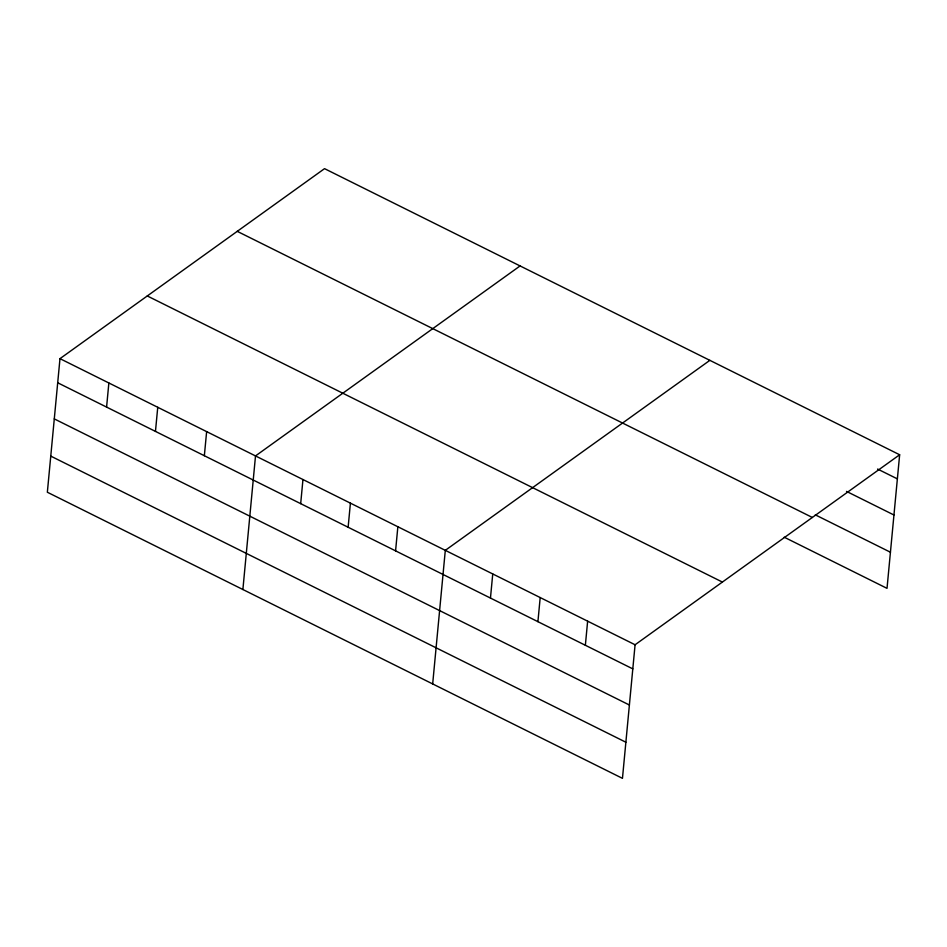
<?xml version="1.0" encoding="UTF-8"?>
<svg xmlns="http://www.w3.org/2000/svg" width="947" height="947" viewBox="0 0 947 947"><rect width="100%" height="100%" fill="white"/><g stroke="black" fill="none" stroke-linecap="round" stroke-linejoin="round"><path stroke-width="1.42" d="M59.981 358.653L47.35 492.239L622.463 778.351L635.082 644.765L899.65 454.761L324.537 168.649L59.981 358.653L635.082 644.765M106.585 407.08L108.858 382.967M155.462 431.406L157.747 407.281M204.351 455.72L206.635 431.607M242.882 589.519L255.512 455.921L520.081 265.929M300.684 503.65L302.957 479.537M348.129 527.254L350.414 503.141M395.574 550.858L397.858 526.745M432.672 683.935L445.303 550.349L709.859 360.345M490.463 598.066L492.748 573.953M537.92 621.67L540.192 597.557M585.364 645.274L587.637 621.161M899.65 454.761L887.019 588.347L784.223 537.209M877.597 469.049L897.365 478.874M846.511 491.398L893.956 515.002M815.308 514.848L890.44 552.231M237.235 231.34L812.348 517.464M147.282 295.949L722.395 582.062M57.696 382.766L632.809 668.878M54.287 418.894L629.388 705.006M50.759 456.111L625.872 742.223"/></g></svg>
